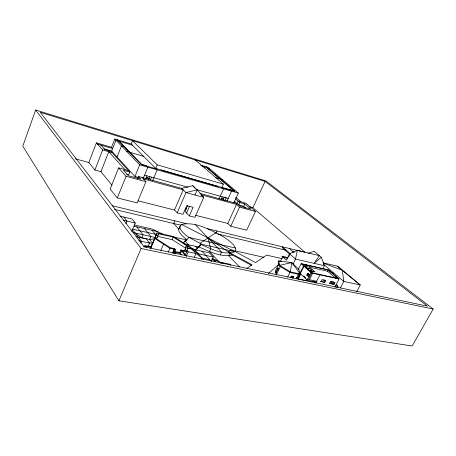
<?xml version="1.0" encoding="UTF-8"?>
<svg xmlns="http://www.w3.org/2000/svg" width="456" height="456" viewBox="0 0 456 456"><rect width="100%" height="100%" fill="white"/><g stroke="black" fill="none" stroke-linecap="round" stroke-linejoin="round"><path stroke-width="0.68" d="M175.053 253.861L175.4 249.654L174.58 248.605L170.145 247.659L156.625 238.921L158.523 233.774L173.217 237.08L186.384 245.453L185.204 250.88L180.867 249.951L179.715 252.55L181.716 255.058M173.987 253.639L174.346 249.426L173.525 248.383M172.938 253.234L173.063 251.826L174.215 249.198M308.153 253.365L314.133 251.25L321.332 257.275L314.116 263.351L319.382 255.645L297.323 250.321L295.534 259.059L293.037 264.098M185.324 255.086L186.755 251.872L188.02 245.812L173.383 236.51L157.041 232.828L150.537 248.024M184.657 250.726L186.384 245.453M35.636 110.01L22.8 146.171L118.913 300.817L412.15 345.99L433.2 309.02L265.945 180.952L35.636 110.01L141.075 248.52L433.2 309.02M156.704 238.283L158.523 233.774M150.714 248.286L157.041 232.828M112.045 185.239L100.936 171.684L94.882 170.048L88.84 162.535L96.433 142.853L111.52 147.311L112.678 148.553L97.533 144.102M94.882 170.048L102.714 149.944L96.433 142.853M100.936 171.684L108.773 151.705L124.95 169.638M111.52 147.311L114.787 139L131.18 143.982L157.155 169.849L152.64 180.69M138.345 177.424L134.947 176.489L111.697 151.044L115.955 140.22L132.4 145.196M117.078 156.938L121.456 145.92L123.929 146.661M128.455 170.612L118.617 167.876L110.164 189.04L117.317 197.932L137.176 202.891L145.948 181.687L141.981 177.441M131.18 143.982L132.508 140.665L157.195 164.85L223.394 184.133L221.918 187.433L223.548 188.858L219.034 198.924M117.317 197.932L126.067 176.284L118.617 167.876M100.879 145.082L104.948 149.631L110.95 151.381L129.795 172.083L128.706 174.779L126.814 174.26M134.947 176.489L139.696 164.844L114.787 139M137.626 178.638L138.51 176.483L181.676 188.356L192.768 185.683L197.203 189.85L203.724 197.402L194.934 217.307L189.314 215.905L185.039 211.476L187.69 205.399M143.349 178.136L147.858 167.187L146.45 165.75L141.759 164.399M125.902 223.719L126.985 221.097L123.855 217.084M145.686 178.78L146.9 175.839M148.685 179.162L149.893 176.244M150.332 180.057L151.546 177.127M157.195 164.85L155.713 168.412L234.549 191.064M131.744 231.46L135.267 223.001L132.069 219L120.008 216.184M155.148 238.705L149.614 239.48L141.776 237.775L143.036 234.783L136.743 226.86M140.744 243.168L141.52 241.327L132.343 229.51M118.913 300.817L141.075 248.52M144.324 246.856L144.848 245.613L150.964 246.901M136.224 236.692L146.285 238.876L149.608 243.059L148.308 246.103L146.296 246.394M150.668 248.001L156.146 235.205L152.082 230.337M189.314 215.905L193.087 207.309L186.738 205.662L182.964 214.32L177.207 212.884L174.517 210.016L183.215 189.856L143.389 178.951M160.723 250.669L163.544 244.142M177.207 212.884L185.997 192.58L197.203 189.85L194.94 195.014M174.847 220.846L173.69 223.503L178.695 229.049A30.495 8.761 24.3 0 0 186.105 239.064L187.194 239.81M157.428 236.328L172.123 239.594L173.217 237.08M168.304 252.088L169.963 248.292L175.269 249.426M199.819 245.043L200.383 245.299L200.76 244.467C211.048 248.543 224.09 256.061 235.21 251.598L235.923 249.443L234.743 246.565A30.535 8.641 24.3 0 0 221.73 235.78C209.452 229.567 195.373 221.354 181.203 224.489L178.695 229.049L180.04 227.156M186.561 213.049L189.491 206.34M174.751 252.179L180.416 253.371L181.568 250.766L180.867 249.951M187.154 247.762L188.02 245.812M186.168 251.815L187.017 249.905M186.27 256.158L188.185 251.866L186.92 250.418M194.319 257.173L195.955 253.525L192.113 249.204L186.966 248.087M221.097 199.369L222.26 196.775M224.341 197.077L223.183 199.654L223.993 200.389M225.093 200.469L226.261 197.887L225.446 197.163M227.082 201.016L231.545 191.149L229.892 189.73M201.695 259.384L202.242 258.181L209.777 259.766M215.802 233.54L216.953 231.004M233.877 202.914L238.351 193.099L208.027 167.323L200.629 165.078M237.012 203.461L238.1 201.085L245.881 203.251L255.451 211.47L246.69 230.223L230.77 226.25L227.818 223.434L236.499 204.453L200.845 194.689L203.724 197.402L185.997 192.58L181.676 188.356M211.339 261.134L213.226 257.024L209.327 252.812L194.564 249.609L192.517 249.922M245.721 208.061L243.692 206.294L238.67 204.921L239.765 202.532L235.416 198.748M230.77 226.25L239.548 207.144L236.499 204.453M220.294 254.813L221.559 252.065L195.453 224.819M243.692 206.294L244.781 203.923L239.765 202.532M230.274 252.983L229.944 253.684L251.74 265.523M207.144 228.638L304.939 252.225L252.875 207.691L265.101 181.408L40.259 112.324L144.176 246.844L427.437 306.136L265.101 181.408M278.981 263.614L275.384 270.984L275.703 272.437L276.376 273.15M280.297 261.619L282.64 256.831M275.703 272.437L277.573 268.624A1.374 0.296 -67.6 0 1 278.257 267.911A1.374 0.296 -67.6 0 1 277.789 269.564M300.008 274.597L290.318 272.602L279.289 265.979L279.596 265.346L278.513 260.94L291.72 262.582L298.862 269.416L300.322 273.965L290.632 271.964L279.596 265.346L291.72 262.582L300.322 273.965M278.439 268.327A1.374 0.296 -67.6 0 0 278.137 268.858L275.92 273.395L276.268 274.968L280.543 266.247M297.323 250.321L289.583 253.77L286.402 260.251L281.985 256.238L288.112 257.651M288.602 256.779L289.457 255.041M287.668 277.014L290.147 272.01M290.318 272.602L291.72 262.582L290.506 262.724M292.57 278.228L293.482 276.393M298.361 269.257L301.165 263.636L328.234 269.787L339.042 278.981L334.892 286.972M296.121 278.707L298.594 273.754M297.386 278.399L303.662 265.854L304.112 265.956M297.717 278.701L299.94 274.255M307.11 279.511L306.529 280.662L297.876 278.85L300.418 273.771M300.869 273.868L298.327 278.947L299.353 279.893M305.469 266.23L306.096 264.97M305.885 266.327L306.517 265.067M309.476 267.136L310.103 265.882M307.578 273.315L309.299 274.854L308.455 276.53L306.74 274.985L307.578 273.315L309.322 274.569M308.906 276.632L307.19 275.082L308.034 273.412M307.515 275.367L308.404 273.606M311.055 271.217L311.995 269.353L306.016 268.014M306.546 281.016L310.941 272.312L311.391 272.409M307.714 280.856L311.693 272.979L301.165 263.636M315.216 283.113L315.791 281.979L316.133 282.287L319.952 274.791L319.605 274.489M322.848 268.766L324.393 265.728L321.332 257.275M321.052 281.665L321.999 279.819L325.738 280.622L324.792 282.458L320.71 281.358L324.792 282.458M303.713 265.837L327.522 271.206L328.149 269.98L338.261 278.587L311.807 272.773L301.94 264.03L328.149 269.98M324.45 282.15L325.39 280.315L325.738 280.622M329.682 283.495L330.623 281.671L334.989 282.606L334.048 284.419L329.335 283.187L334.048 284.419M333.701 284.116L334.636 282.298L331.523 281.631M335.188 287.103L336.357 284.857L338.073 286.351L337.491 287.479M336.579 287.394L337.748 285.154M340.358 288.021L343.807 281.415L342.285 270.237L337.52 266.201L323.407 262.895M356.592 291.868L360.234 284.994L337.52 266.201M173.063 251.826L174.346 249.426L175.4 249.654M180.416 253.371L181.568 250.766L186.755 251.872M196.04 249.956L200.686 244.975M184.441 242.119L186.493 240.175M182.993 242.997L188.915 237.399L201.284 243.909L195.464 250.127L187.724 246.36M268.39 273.589L278.616 264.469M200.087 243.327L215.95 232.617M246.838 268.316L252.077 264.816L228.262 251.894L232.018 249.871L255.468 262.553L266.595 255.126L282.258 258.695M232.52 254.972C221.029 257.663 209.327 251.37 198.947 246.987M220.613 263.055L222.659 262.719L230.023 264.263L230.958 265.25M143.617 246.781L144.957 246.588M311.83 281.147L315.13 281.842M316.133 282.287L308.866 280.765L312.691 273.201L312.349 272.893M309.39 279.727L316.658 281.261M174.688 251.49L179.715 252.55M151.626 246.804L148.308 246.103L149.146 247.175M211.926 259.743L217.7 260.957M213.226 257.024L198.36 253.849L192.113 249.204M188.185 251.866L195.955 253.525L202.242 258.181M186.664 256.266L182.742 251.216L181.699 250.994L185.187 255.491M322.899 279.784L325.39 280.315M148.958 242.74L152.908 243.589L149.614 239.48L150.879 236.516L144.466 228.61M138.784 240.739L149.608 243.059M281.249 261.533L278.513 260.94L278.211 261.567L279.289 265.979M306.74 274.985L307.19 275.082M187.302 247.79L195.898 249.66M133.055 232.583L155.388 237.508M184.446 243.92L198.394 246.998M311.693 272.979L339.042 278.981M308.615 270.322L314.611 271.651M308.165 270.482L315.005 271.998L311.659 269.057L305.885 267.763M201.062 244.142L234.931 251.735L181.551 224.386M132.616 229.163L156.682 234.544M304.443 266.247L303.992 266.15L300.259 273.617L307.122 279.87M172.448 236.744L187.04 240.027M234.8 250.777L263.984 257.344M134.132 226.267L157.229 231.505M134.429 224.985L152.127 229.02L163.596 234.606M235.33 247.996L188.961 237.422L187.325 236.299A30.535 8.641 24.3 0 1 179.869 226.353M324.393 265.728L295.534 259.059L289.583 253.77M123.103 220.202L135.267 223.001M114.416 209.378L181.055 225.258M217.877 234.036L285.787 250.219M292.712 251.866L294.103 252.196M112.147 205.724L186.225 223.588M138.151 200.862L174.517 210.016M195.578 215.317L227.818 223.434M185.415 208.609L186.778 208.956M126.067 176.284L145.948 181.687M239.548 207.144L255.451 211.47M75.229 158.791L88.84 162.535M249.478 206.756L252.875 207.691M199.945 193.378L237.684 203.758L240.717 206.425L250.897 209.201L244.781 203.923M129.795 172.083L123.479 170.339L128.307 175.725L141.018 179.197L138.51 176.483M146.29 177.418L149.585 178.325M221.559 198.206L223.554 198.753M146.319 177.68L148.952 178.41M144.563 175.19L188.077 187.279M196.975 189.747L228.251 198.44M139.696 164.844L238.351 193.099M156.072 168.771L141.246 164.513L117.22 139.741M222.323 187.792L234.965 191.417L205.987 166.708M103.831 148.753L111.697 151.044M102.714 149.944L112.13 152.674M126.762 149.579L127.589 149.825M126.694 151.358L143.606 156.357M215.266 177.532L222.585 179.698M202.048 166.297L209.464 168.543M323.35 263.158L342.285 270.237L360.234 284.994L343.807 281.415L323.526 264.235M281.985 256.238L287.297 258.415M277.573 268.624L278.137 268.858M221.964 263.038L212.143 258.25L215.449 261.847M290.82 277.168L291.982 277.875M172.123 239.594L185.261 247.984M154.886 238.539L169.963 248.292M138.265 237.131L139.388 237.924M135.079 233.027L141.776 237.775M332.259 272.677L333.809 273.999M329.739 270.773L333.513 273.982M206.739 167.717L233.831 190.859M327.522 271.206L336.021 278.474M195.276 159.953L223.394 184.133M235.735 197.34L240.985 201.888M330.509 281.734L333.672 284.487M289.229 248.434L293.926 252.556M234.338 201.113L238.67 204.921M217.136 186.065L217.54 186.418L161.11 169.963M290.29 253.707L282.52 246.816L282.144 247.585L289.908 254.482M222.853 198.799L223.337 199.232M303.536 276.034L305.087 277.442M303.451 276.211L305.514 278.092M296.406 277.487L297.876 278.85M119.21 141.2L142.107 164.758M239.451 266.834L228.69 255.708L229.944 253L208.039 237.958L210.735 248.742L209.475 251.512L218.965 261.727M222.659 262.719L223.588 263.71M202.002 251.222L211.117 261.237M195.573 246.371L197.374 248.366M194.564 249.609L203.564 259.658M184.885 240.853L193.333 250.333M192.768 185.683L195.088 188.362M181.904 250.173L182.742 251.216M160.461 233.079L161.213 233.974M144.848 245.613L146.125 247.26M290.803 277.453A1.636 1.134 -47.1 0 1 292.706 276.285A1.636 1.134 -47.1 0 1 293.208 277.938L292.866 277.624A1.636 1.134 -47.1 0 0 292.655 276.085M290.689 276.786A1.636 1.134 -47.1 0 1 290.974 276.467M291.31 276.216A1.636 1.134 -47.1 0 1 291.675 276.045"/></g></svg>
